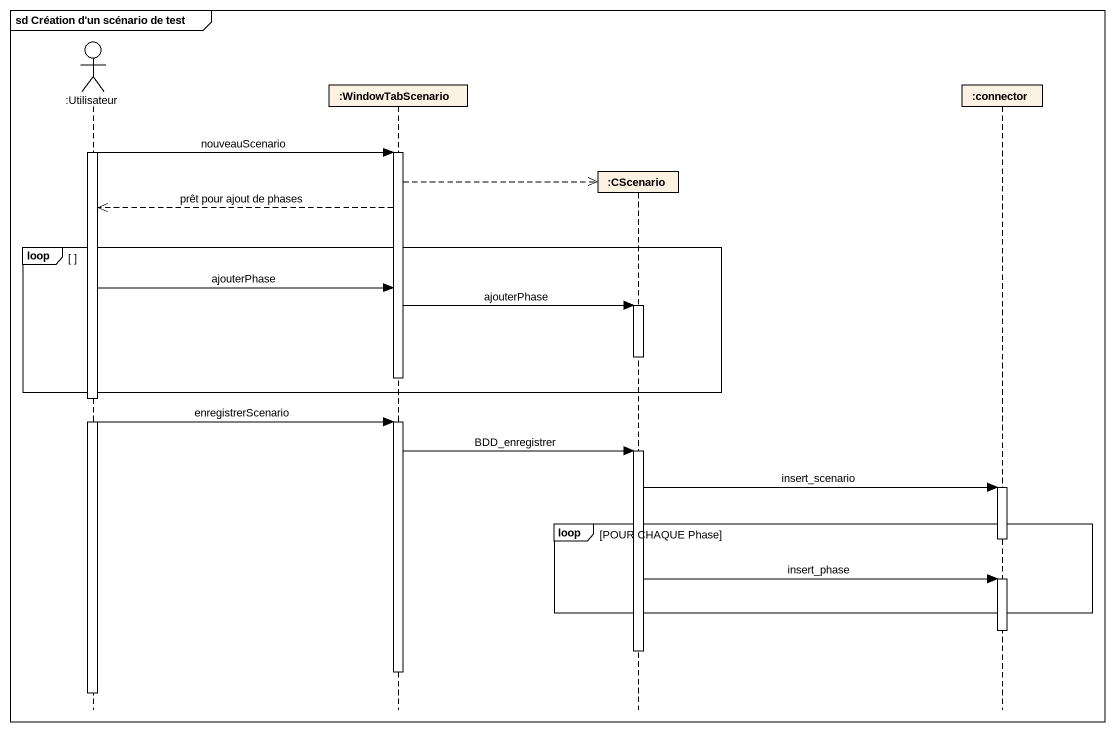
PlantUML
@startuml
mainframe sd Création d'un scénario de test
hide footbox
actor ":Utilisateur" as Utilisateur
participant ":WindowTabScenario" as WindowTabScenario
participant ":CScenario" as CScenario
participant ":connector" as connector

activate Utilisateur
Utilisateur -> WindowTabScenario : nouveauScenario
activate WindowTabScenario
WindowTabScenario -->> CScenario **
WindowTabScenario -->> Utilisateur : prêt pour ajout de phases
loop
  Utilisateur -> WindowTabScenario : ajouterPhase
  WindowTabScenario -> CScenario : ajouterPhase
  activate CScenario
  deactivate CScenario
  deactivate WindowTabScenario
end
Utilisateur -> WindowTabScenario : enregistrerScenario
activate WindowTabScenario
WindowTabScenario -> CScenario : BDD_enregistrer
activate CScenario
CScenario -> connector : insert_scenario
activate connector
loop POUR CHAQUE Phase
  deactivate connector
  CScenario -> connector : insert_phase
  activate connector
end
deactivate connector
deactivate CScenario
deactivate WindowTabScenario
deactivate Utilisateur
@enduml
